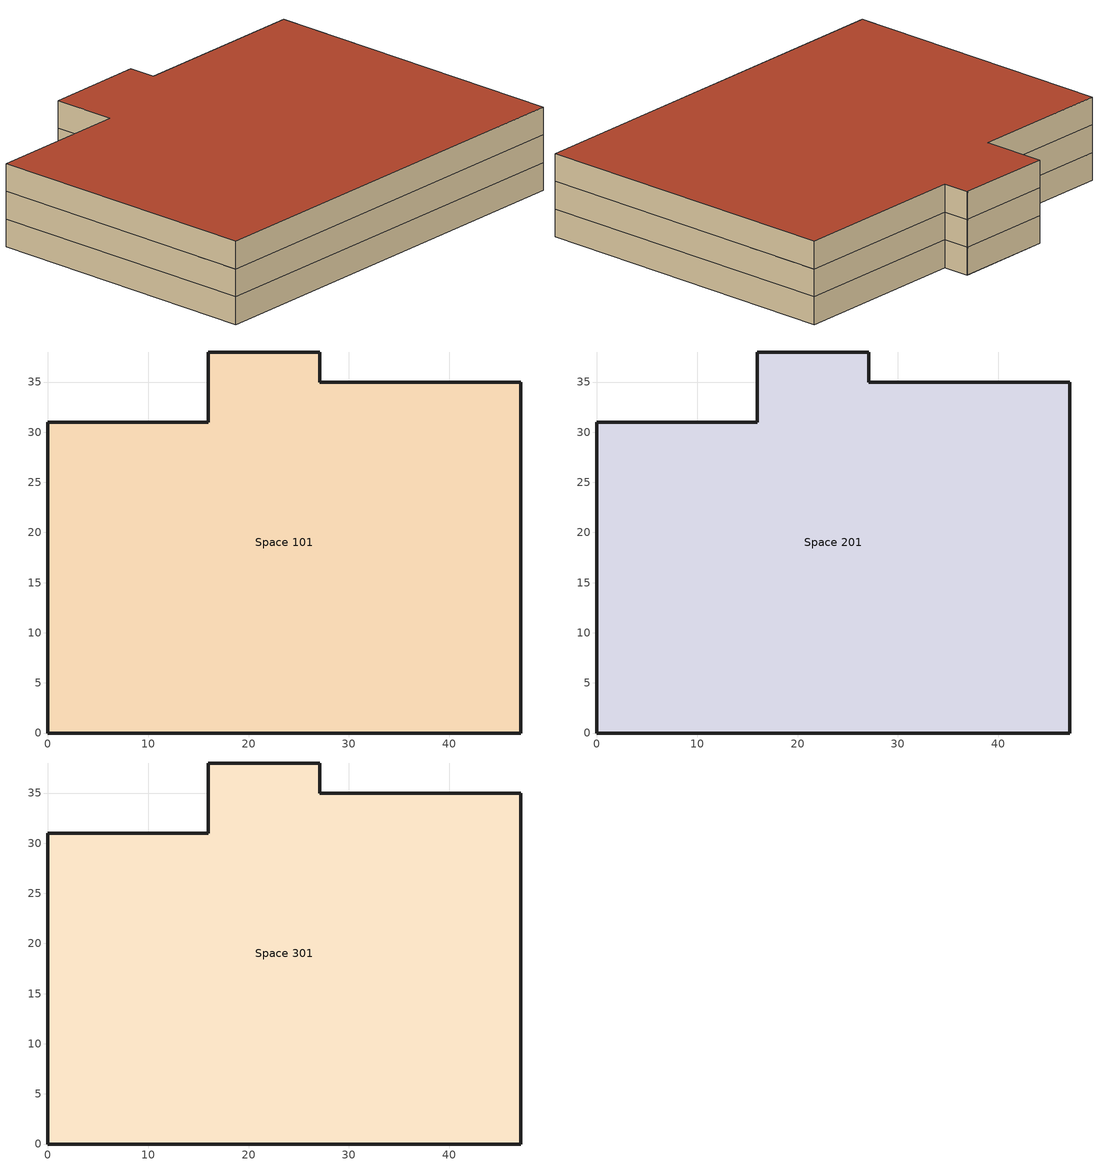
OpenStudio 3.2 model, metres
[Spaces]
Space 101
 floor ground: 27.13,38 27.13,35 47.13,35 47.13,0 0,0 0,31 16,31 16,38 z0
 wall outside: 0,0 47.13,0 47.13,35 27.13,35 27.13,38 27,38 16,38 16,31 0,31 0,0 z0:3.05
 roof outside: 47.13,0 47.13,35 27.13,35 27.13,38 16,38 16,31 0,31 0,0 z3.05
Space 201
 floor ground: 27.13,38 27.13,35 47.13,35 47.13,0 0,0 0,31 16,31 16,38 z3.05
 wall outside: 0,0 47.13,0 47.13,35 27.13,35 27.13,38 27,38 16,38 16,31 0,31 0,0 z3.05:6.1
 roof outside: 47.13,0 47.13,35 27.13,35 27.13,38 16,38 16,31 0,31 0,0 z6.1
Space 301
 floor ground: 27.13,38 27.13,35 47.13,35 47.13,0 0,0 0,31 16,31 16,38 z6.1
 wall outside: 0,0 47.13,0 47.13,35 27.13,35 27.13,38 27,38 16,38 16,31 0,31 0,0 z6.1:9.14
 roof outside: 47.13,0 47.13,35 27.13,35 27.13,38 16,38 16,31 0,31 0,0 z9.14
[Building]
Building 1: North Axis {deg}=-0; Default Construction Set=189.1-2009 - CZ5 - Office; Standards Number of Stories=3; Standards Number of Above Ground Stories=3; Standards Building Type=SecondarySchool
[Site]
Montreal Int'l: Latitude {deg}=45.47; Longitude {deg}=-73.75; Time Zone {hr}=-5; Elevation {m}=36
[ClimateZones]
Climate Zone Institution Name 1=ASHRAE; Climate Zone Document Name 1=ANSI/ASHRAE Standard 169; Climate Zone Document Year 1=2006; Climate Zone Institution Name 2=CEC; Climate Zone Document Name 2=California Climate Zone Descriptions; Climate Zone Document Year 2=1995
[DefaultConstructionSet]
189.1-2009 - CZ5 - Office: Default Exterior Surface Constructions=Default Surface Constructions 13; Default Interior Surface Constructions=Default Surface Constructions 14; Default Ground Contact Surface Constructions=Default Surface Constructions 15; Default Exterior SubSurface Constructions=Default Sub Surface Constructions 9; Default Interior SubSurface Constructions=Default Sub Surface Constructions 10; Interior Partition Construction=Interior Partition
[DefaultSurfaceConstructions]
Name | Floor Construction | Wall Construction | Roof Ceiling Construction
Default Surface Constructions 13 | ExtSlabCarpet 4in ClimateZone 1-8 | ASHRAE 189.1-2009 ExtWall Mass ClimateZone 5 | ASHRAE 189.1-2009 ExtRoof IEAD ClimateZone 2-5
Default Surface Constructions 14 | Interior Floor | Interior Wall | Interior Ceiling
Default Surface Constructions 15 | ExtSlabCarpet 4in ClimateZone 1-8 | ExtSlabCarpet 4in ClimateZone 1-8 | ExtSlabCarpet 4in ClimateZone 1-8
[Construction]
ExtSlabCarpet 4in ClimateZone 1-8: MAT-CC05 4 HW CONCRETE, CP02 CARPET PAD
Interior Floor: F16 Acoustic tile, F05 Ceiling air space resistance, M11 100mm lightweight concrete
Interior Wall: G01a 19mm gypsum board, F04 Wall air space resistance, G01a 19mm gypsum board
Interior Ceiling: M11 100mm lightweight concrete, F05 Ceiling air space resistance, F16 Acoustic tile
Exterior Door: F08 Metal surface, I01 25mm insulation board
Interior Window: Clear 3mm
Interior Door; Interior Partition: G05 25mm wood
ASHRAE 189.1-2009 ExtRoof IEAD ClimateZone 2-5: Roof Membrane, Roof Insulation [21], Metal Decking
ASHRAE 189.1-2009 ExtWindow ClimateZone 4-5: Theoretical Glass [207]
ASHRAE 189.1-2009 ExtWall Mass ClimateZone 5: 1IN Stucco, 8IN Concrete HW, Wall Insulation [40], 1/2IN Gypsum
[Material] Thermal Absorptance=0.9
Name | Roughness | Thickness {m} | Conductivity {W/m-K} | Density {kg/m3} | Specific Heat {J/kg-K} | Solar Absorptance | Visible Absorptance
MAT-CC05 4 HW CONCRETE | Rough | 0.1016 | 1.311 | 2240 | 836.8 | 0.85 | 0.85
1IN Stucco | Smooth | 0.0253 | 0.6918 | 1858 | 837 | 0.92 | 0.92
8IN Concrete HW | MediumRough | 0.2033 | 1.7296 | 2243 | 837 | 0.65 | 0.65
1/2IN Gypsum | Smooth | 0.0127 | 0.16 | 784.9 | 830 | 0.4 | 0.4
Roof Membrane | VeryRough | 0.0095 | 0.16 | 1121.29 | 1460 | 0.7 | 0.7
Metal Decking | MediumSmooth | 0.0015 | 45.006 | 7680 | 418.4 | 0.6 | 0.6
F16 Acoustic tile | MediumSmooth | 0.0191 | 0.06 | 368 | 590 | 0.3 | 0.3
M11 100mm lightweight concrete | MediumRough | 0.1016 | 0.53 | 1280 | 840 | 0.5 | 0.5
G01a 19mm gypsum board | MediumSmooth | 0.019 | 0.16 | 800 | 1090 | 0.4 | 0.4
F08 Metal surface | Smooth | 0.0008 | 45.28 | 7824 | 500 | 0.7 | 0.7
I01 25mm insulation board | MediumRough | 0.0254 | 0.03 | 43 | 1210 | 0.6 | 0.6
G05 25mm wood | MediumSmooth | 0.0254 | 0.15 | 608 | 1630 | 0.5 | 0.5
Roof Insulation [21] | MediumRough | 0.2105 | 0.049 | 265 | 836.8 | 0.7 | 0.7
Wall Insulation [40] | MediumRough | 0.0794 | 0.0432 | 91 | 837 | 0.5 | 0.5
[Material:NoMass]
CP02 CARPET PAD: Roughness=Smooth; Thermal Resistance {m2-K/W}=0.1; Thermal Absorptance=0.9; Solar Absorptance=0.8; Visible Absorptance=0.8
[Material:AirGap]
Name | Thermal Resistance {m2-K/W}
F05 Ceiling air space resistance | 0.18
F04 Wall air space resistance | 0.15
[DefaultSubSurfaceConstructions]
Name | Fixed Window Construction | Operable Window Construction | Door Construction | Tubular Daylight Dome Construction | Tubular Daylight Diffuser Construction
Default Sub Surface Constructions 9 | ASHRAE 189.1-2009 ExtWindow ClimateZone 4-5 | ASHRAE 189.1-2009 ExtWindow ClimateZone 4-5 | Exterior Door | Interior Window | Interior Window
Default Sub Surface Constructions 10 | Interior Window | Interior Window | Interior Door
[WindowMaterial:Glazing] Optical Data Type=SpectralAverage; Thickness {m}=0.003; Back Side Solar Reflectance at Normal Incidence=0; Back Side Visible Reflectance at Normal Incidence=0; Infrared Transmittance at Normal Incidence=0; Dirt Correction Factor for Solar and Visible Transmittance=1; Solar Diffusing=No
Name | Solar Transmittance at Normal Incidence | Front Side Solar Reflectance at Normal Incidence | Visible Transmittance at Normal Incidence | Front Side Visible Reflectance at Normal Incidence | Front Side Infrared Hemispherical Emissivity | Back Side Infrared Hemispherical Emissivity | Conductivity {W/m-K}
Clear 3mm | 0.837 | 0.075 | 0.898 | 0.081 | 0.84 | 0.84 | 0.9
Theoretical Glass [207] | 0.3311 | 0.6189 | 0.44 | 0.51 | 0.9 | 0.9 | 0.0133
[WindowMaterial:Blind]
Window Material Blind 1: Slat Width {m}=0.025; Slat Separation {m}=0.01875; Front Side Slat Beam Solar Reflectance=0.5; Back Side Slat Beam Solar Reflectance=0.5; Front Side Slat Diffuse Solar Reflectance=0.5; Back Side Slat Diffuse Solar Reflectance=0.5; Slat Beam Visible Transmittance=0
[ThermostatSetpoint:DualSetpoint]
Thermostat Setpoint Dual Setpoint 1
[ShadingControl]
Shading Control 1: Shading Type=InteriorBlind; Shading Device Material=Window Material Blind 1; Multiple Surface Control Type=Sequential
[BuildingStory]
Name | Nominal Z Coordinate {m} | Nominal Floor to Floor Height {m}
Building Story 1; Building Story 4; Building Story 7; Building Story 11; Building Story 12; Building Story 13; Building Story 14; Building Story 15; Building Story 16; Building Story 18; Building Story 19; Building Story 21; Building Story 23; Building Story 25; Building Story 27; Building Story 29; Building Story 31 | 0 | 3.048
Building Story 2; Building Story 5; Building Story 8; Building Story 17; Building Story 20; Building Story 22; Building Story 24; Building Story 26; Building Story 28; Building Story 32 | 3.048 | 3.048
Building Story 3; Building Story 6; Building Story 9; Building Story 33 | 6.096 | 3.048
Building Story 10 | 9.144 | 3.048
Building Story 30 | 0 | 6.096
[SpaceType]
Space Function Classroom/lecture/training: Standards Building Type=Space Function; Standards Space Type=Classroom/lecture/training
[ThermalZone]
Thermal Zone 1: Thermostat=Thermostat Setpoint Dual Setpoint 1; Use Ideal Air Loads=No; Humidistat=Zone Control Humidistat 1
[Sizing:Zone]
Thermal Zone 1: Zone Cooling Design Supply Air Temperature Input Method=SupplyAirTemperature; Zone Cooling Design Supply Air Temperature {C}=14; Zone Cooling Design Supply Air Temperature Difference {deltaC}=11.11; Zone Heating Design Supply Air Temperature Input Method=SupplyAirTemperature; Zone Heating Design Supply Air Temperature {C}=40; Zone Heating Design Supply Air Temperature Difference {deltaC}=11.11; Zone Cooling Design Supply Air Humidity Ratio {kg-H2O/kg-air}=0.0085; Zone Heating Design Supply Air Humidity Ratio {kg-H2O/kg-air}=0.008; Cooling Design Air Flow Method=DesignDay; Heating Design Air Flow Method=DesignDay; Account for Dedicated Outdoor Air System=No; Dedicated Outdoor Air System Control Strategy=NeutralSupplyAir; Dedicated Outdoor Air Low Setpoint Temperature for Design {C}=autosize; Dedicated Outdoor Air High Setpoint Temperature for Design {C}=autosize
[ZoneControl:Humidistat]
Zone Control Humidistat 1
[Space] Space Type=Space Function Classroom/lecture/training; Thermal Zone=Thermal Zone 1
Name | Building Story
Space 101 | Building Story 31
Space 201 | Building Story 32
Space 301 | Building Story 33
